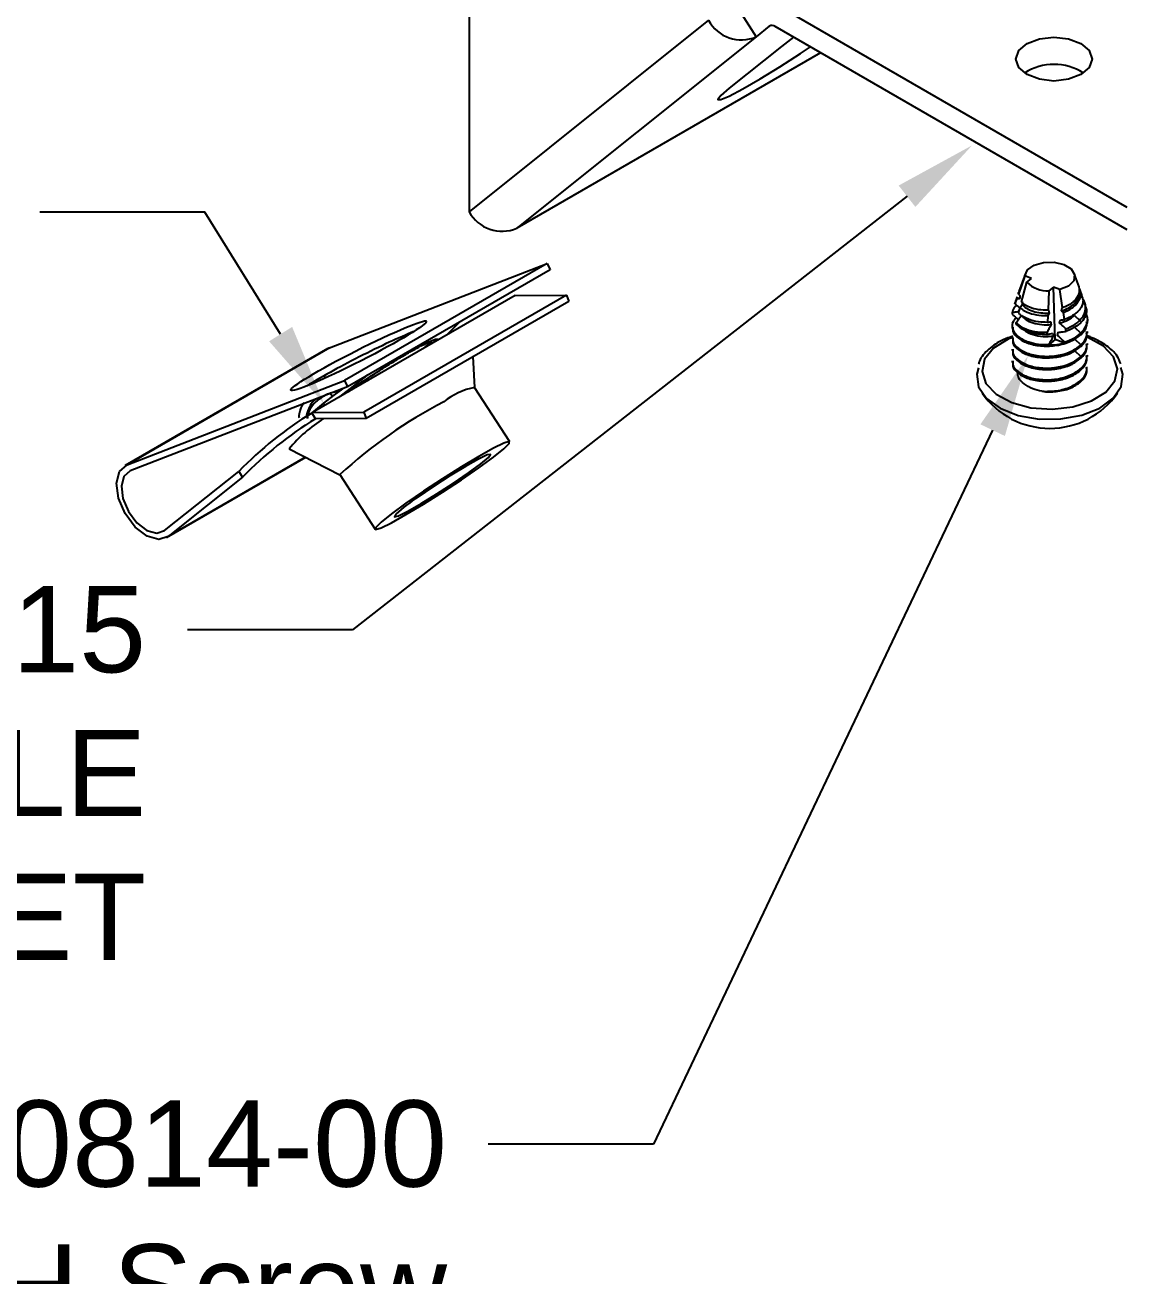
# Model space of a CAD drawing. Extents: x -0.9 to 11.7, y -14.6 to 0.
# Drawn here: x 4.133 to 6.532, y -8.147 to -5.421 of the extents above; entities that cross this region are included whole.
import ezdxf
from ezdxf import colors
from ezdxf.entities.mleader import LeaderData, LeaderLine
from ezdxf.math import Vec2, Vec3

# ---------------------------------------------------------------- set-up
doc = ezdxf.new("R2010")
doc.units = 0
doc.header["$LTSCALE"] = 0.5
doc.header["$MEASUREMENT"] = 0
for name, color, linetype in [('FAB DWG', 221, 'CONTINUOUS'), ('Hardware', 242, 'CONTINUOUS'), ('Mounting', 4, 'CONTINUOUS')]:
    doc.layers.add(name, color=color, linetype=linetype)
doc.styles.get("Standard").update_dxf_attribs({"font": 'arial.ttf'})

msp = doc.modelspace()

# ---------------------------------------------------------------- linework, layer by layer
at = {"layer": 'Hardware', "linetype": 'Continuous', "lineweight": 25, "transparency": 16777216}
for p, q in [((4.7977, -6.1238), (5.2718, -5.9405)), ((5.2718, -5.9405), (4.8298, -6.1955)), ((5.2718, -5.9405), (5.2786, -5.9538)), ((5.2786, -5.9538), (4.8366, -6.2089)), ((6.3138, -5.9673), (6.2997, -6.0069)), ((6.3149, -5.9622), (6.3009, -6.0017)), ((6.3281, -5.9729), (6.3138, -5.9673)), ((6.432, -5.9914), (6.4217, -5.9622)), ((6.3067, -6.0242), (6.3184, -5.9812)), ((6.3184, -5.9812), (6.3281, -5.9729)), ((6.376, -5.9916), (6.3663, -5.9999)), ((6.3801, -6.106), (6.376, -5.9916)), ((6.3903, -5.9972), (6.376, -5.9916)), ((6.3962, -6.0367), (6.3903, -5.9972)), ((6.4389, -6.0108), (6.4338, -5.9964)), ((5.202, -6.01), (4.7601, -6.2651)), ((5.3143, -6.0091), (4.8724, -6.2642)), ((5.3191, -6.0228), (4.8772, -6.2779)), ((5.202, -6.01), (5.3143, -6.0091)), ((5.3143, -6.0091), (5.3191, -6.0228)), ((6.2957, -6.0182), (6.2922, -6.0282)), ((6.2969, -6.013), (6.2934, -6.0227)), ((6.2977, -6.0133), (6.2957, -6.0182)), ((6.2997, -6.0069), (6.3032, -6.0099)), ((6.3663, -5.9999), (6.3644, -6.0422)), ((6.4315, -6.0079), (6.4225, -6.0214)), ((6.4334, -6.009), (6.4334, -5.9989)), ((6.3001, -6.0483), (6.3034, -6.0363)), ((6.3668, -6.0484), (6.3639, -6.0537)), ((6.3644, -6.0422), (6.3656, -6.042)), ((6.3978, -6.047), (6.394, -6.0435)), ((6.3951, -6.0368), (6.3962, -6.0367)), ((6.4001, -6.0623), (6.3978, -6.047)), ((6.4221, -6.0278), (6.4248, -6.0304)), ((6.4463, -6.0318), (6.4442, -6.0257)), ((6.2863, -6.0761), (6.2863, -6.0793)), ((6.2945, -6.0694), (6.3068, -6.079)), ((6.3639, -6.0537), (6.3633, -6.0686)), ((6.4221, -6.0533), (6.4336, -6.0643)), ((6.4221, -6.0789), (6.4361, -6.0923)), ((6.4503, -6.0665), (6.4503, -6.0633)), ((6.2863, -6.1016), (6.2863, -6.1048)), ((6.3623, -6.0903), (6.3621, -6.0949)), ((6.3621, -6.0949), (6.3621, -6.0949)), ((6.3801, -6.106), (6.3662, -6.1178)), ((6.4006, -6.114), (6.3801, -6.106)), ((6.4039, -6.0881), (6.4031, -6.0827)), ((6.4221, -6.1044), (6.4361, -6.1178)), ((6.4503, -6.092), (6.4503, -6.0888)), ((4.7935, -6.1258), (4.3516, -6.3809)), ((4.7977, -6.1238), (4.3558, -6.3788)), ((4.7935, -6.1258), (4.7977, -6.1238)), ((6.2863, -6.1271), (6.2863, -6.1303)), ((6.4221, -6.1299), (6.4361, -6.1433)), ((6.4503, -6.1176), (6.4503, -6.1144)), ((5.114, -6.2106), (5.1106, -6.1431)), ((6.2863, -6.1526), (6.2863, -6.1558)), ((6.4503, -6.1431), (6.4503, -6.1399)), ((4.7862, -6.1848), (4.7872, -6.1905)), ((4.3558, -6.3788), (4.8298, -6.1955)), ((4.8366, -6.2089), (4.3626, -6.3922)), ((4.8298, -6.1955), (4.8366, -6.2089)), ((5.1906, -6.3291), (5.1138, -6.2104)), ((4.7845, -6.2447), (4.7578, -6.2668)), ((4.7587, -6.2662), (4.7601, -6.2651)), ((4.7587, -6.2662), (4.7668, -6.2787)), ((4.7601, -6.2651), (4.8724, -6.2642)), ((4.7845, -6.2447), (4.7875, -6.2493)), ((4.8724, -6.2642), (4.8772, -6.2779)), ((4.7312, -6.2798), (4.7312, -6.2798)), ((4.8772, -6.2779), (4.7668, -6.2787)), ((4.7094, -6.3442), (4.8201, -6.4007)), ((4.4421, -6.5378), (4.7455, -6.3627)), ((4.7452, -6.3625), (4.4459, -6.5352)), ((4.4378, -6.5226), (4.5996, -6.3933)), ((4.6077, -6.4059), (4.4459, -6.5352)), ((4.5996, -6.3933), (4.6077, -6.4059)), ((4.8199, -6.4005), (4.8967, -6.5192))]:
    msp.add_line(p, q, dxfattribs=at)
at = {"layer": 'Hardware', "linetype": 'Continuous', "lineweight": 25, "transparency": 16777216, "flags": 128}
for points in [[(6.3138, -5.9673), (6.3195, -5.9544), (6.3339, -5.944), (6.3545, -5.938), (6.3775, -5.9375), (6.3989, -5.9424), (6.4148, -5.952), (6.4224, -5.9646), (6.4203, -5.9778), (6.4089, -5.9894), (6.3903, -5.9972)], [(5.0531, -6.096), (5.0615, -6.0876), (5.0748, -6.0742), (5.0814, -6.0676)], [(6.2875, -6.1011), (6.2775, -6.1052), (6.2458, -6.1247), (6.2261, -6.1489), (6.2204, -6.1754), (6.2291, -6.2016), (6.2515, -6.225), (6.2852, -6.2433), (6.3271, -6.2546), (6.3731, -6.258), (6.4185, -6.2529), (6.4591, -6.24), (6.4907, -6.2205), (6.5104, -6.1963), (6.5161, -6.1698), (6.5074, -6.1436), (6.4851, -6.1202), (6.4513, -6.1019)], [(4.8801, -6.1838), (4.8789, -6.1847), (4.8492, -6.2075), (4.8196, -6.2302), (4.8171, -6.2322)], [(6.2128, -6.1677), (6.2092, -6.1816), (6.2129, -6.209), (6.2304, -6.2345), (6.2601, -6.2559), (6.2994, -6.2713), (6.3449, -6.2793), (6.3924, -6.2792), (6.4378, -6.2711), (6.477, -6.2556), (6.5066, -6.2341), (6.5238, -6.2085), (6.5273, -6.1812), (6.5235, -6.1672)], [(4.8255, -6.2132), (4.8071, -6.2273), (4.7845, -6.2447)], [(4.7994, -6.2233), (4.8009, -6.226), (4.8034, -6.2302)], [(4.9641, -6.4877), (5.0022, -6.465), (5.0436, -6.439), (5.0851, -6.4118), (5.1232, -6.3856), (5.1548, -6.3625), (5.1775, -6.3444), (5.1893, -6.3328), (5.1893, -6.3286), (5.1775, -6.3321), (5.1548, -6.3431), (5.1232, -6.3606), (5.0851, -6.3833), (5.0437, -6.4093), (5.0022, -6.4365), (4.9641, -6.4627), (4.9325, -6.4858), (4.9099, -6.5039), (4.8981, -6.5155), (4.898, -6.5198), (4.9098, -6.5163), (4.9325, -6.5053), (4.9641, -6.4877)], [(4.4459, -6.5352), (4.4252, -6.542), (4.3996, -6.5348), (4.3736, -6.5148), (4.3515, -6.4854), (4.3371, -6.4515), (4.3329, -6.419), (4.3395, -6.3933), (4.3558, -6.3788)], [(4.9423, -6.4865), (4.9389, -6.4923), (4.9478, -6.4901), (4.968, -6.4801), (4.9971, -6.4636), (5.0316, -6.4425), (5.0676, -6.4192), (5.1007, -6.3964), (5.1272, -6.377), (5.1438, -6.3631), (5.1487, -6.3564), (5.1412, -6.3576), (5.1223, -6.3667), (5.0941, -6.3825), (5.06, -6.4032), (5.024, -6.4264), (4.9903, -6.4493)], [(4.3626, -6.3922), (4.349, -6.4043), (4.3435, -6.4257), (4.347, -6.4528), (4.359, -6.4811), (4.3774, -6.5056), (4.3991, -6.5223), (4.4205, -6.5283), (4.4378, -6.5226)]]:
    msp.add_lwpolyline(points, dxfattribs=at)
at = {"layer": 'Hardware', "linetype": 'Continuous', "lineweight": 25, "transparency": 16777216}
for centre, radius, start, end in [((6.3633, -5.937), 0.063, 224.5631, 272.6955), ((6.411, -5.999), 0.0223, 336.2735, 19.7425), ((6.3643, -5.9831), 0.1118, 239.0827, 268.9145), ((6.3685, -5.982), 0.1358, 268.996, 283.6435), ((5.1427, -6.3603), 0.1526, 100.9169, 129.1297), ((6.3683, -6.0866), 0.1334, 262.5836, 289.5865), ((5.5213, -7.161), 1.0345, 117.3234, 132.6827), ((6.3683, -6.119), 0.1806, 215.0831, 324.9169), ((5.1859, -6.9639), 0.8181, 121.4829, 135.782), ((5.1941, -6.9764), 0.8181, 121.4829, 135.782), ((4.9511, -6.5444), 0.3138, 122.1147, 140.367), ((5.2297, -6.808), 0.4313, 123.7153, 131.7864)]:
    msp.add_arc(centre, radius, start, end, dxfattribs=at)
for centre, major_axis, ratio, start_param, end_param in [((6.3683, -5.7762), (0.0345, 0.4644), 0.11879, 2.106865, 2.124296), ((6.3683, -5.7762), (0.0568, 0.413), 0.076924, 2.224563, 2.242331), ((6.3683, -5.7762), (0.0435, 0.5851), 0.11879, 2.061924, 2.068646), ((6.3683, -5.7762), (-0.0516, 0.455), 0.087058, 2.184743, 2.202005), ((6.3683, -5.7762), (0.0345, 0.4644), 0.11879, 4.107927, 4.125516), ((6.3683, -5.7762), (0.0716, 0.5203), 0.076924, 2.179959, 2.186779), ((6.3683, -5.7762), (-0.0516, 0.455), 0.087058, 2.254986, 2.273088), ((6.3683, -5.7762), (0.0345, 0.4644), 0.11879, 4.035415, 4.053894), ((4.8691, -6.1542), (0.1479, 0.0752), 0.073492, 0.676467, 2.48041), ((4.891, -6.1882), (0.1378, 0.0908), 0.083032, 5.64486, 5.940265), ((6.3683, -5.7762), (-0.0516, 0.455), 0.087058, 2.328929, 2.348117), ((6.3683, -5.7762), (0.0345, 0.4644), 0.11879, 3.958698, 3.978337), ((6.3683, -5.7762), (-0.0651, 0.5733), 0.087058, 2.197793, 2.199315), ((6.3683, -5.7762), (0.0435, 0.5851), 0.11879, 4.105801, 4.111201)]:
    msp.add_ellipse(centre, major_axis=major_axis, ratio=ratio, start_param=start_param, end_param=end_param, dxfattribs=at)
msp.add_ellipse((4.8608, -6.1415), major_axis=(0.1479, 0.0752), ratio=0.073492, dxfattribs=at)
for points, knots in [([(6.4248, -6.0304), (6.4281, -6.0261), (6.4349, -6.0174), (6.437, -6.0052), (6.4339, -5.9986), (6.433, -5.9967)], [0, 0, 0, 0, 0.410283, 0.832713, 1, 1, 1, 1]), ([(6.2922, -6.0282), (6.2922, -6.0276), (6.2924, -6.0258), (6.2934, -6.0242), (6.2942, -6.023)], [0, 0, 0, 0, 0.303953, 1, 1, 1, 1]), ([(6.3032, -6.0169), (6.3018, -6.0171), (6.2993, -6.0175), (6.2968, -6.018), (6.2957, -6.0182)], [0, 0, 0, 0, 0.553329, 1, 1, 1, 1]), ([(6.2997, -6.0069), (6.2998, -6.0058), (6.2998, -6.0041), (6.3009, -6.0025), (6.3013, -6.0019)], [0, 0, 0, 0, 0.597927, 1, 1, 1, 1]), ([(6.3644, -6.0422), (6.3575, -6.042), (6.343, -6.0417), (6.3235, -6.0362), (6.312, -6.0296), (6.3076, -6.0251), (6.3067, -6.0242)], [0, 0, 0, 0, 0.2892147, 0.6028235, 0.9172916, 1, 1, 1, 1]), ([(6.4225, -6.0214), (6.4179, -6.0251), (6.4105, -6.0312), (6.4001, -6.0352), (6.3962, -6.0367)], [0, 0, 0, 0, 0.625129, 1, 1, 1, 1]), ([(6.4221, -6.0278), (6.4265, -6.023), (6.4331, -6.0156), (6.4323, -6.0074), (6.4321, -6.0046)], [0, 0, 0, 0, 0.662158, 1, 1, 1, 1]), ([(6.4381, -6.011), (6.4392, -6.0144), (6.4422, -6.0227), (6.4382, -6.0351), (6.4315, -6.0427), (6.4288, -6.0458)], [0, 0, 0, 0, 0.283174, 0.705394, 1, 1, 1, 1]), ([(6.4336, -6.0643), (6.4371, -6.0601), (6.4449, -6.0509), (6.447, -6.0349), (6.445, -6.0228), (6.44, -6.0177), (6.4397, -6.0174)], [0, 0, 0, 0, 0.289061, 0.634043, 0.979457, 1, 1, 1, 1]), ([(6.2864, -6.0511), (6.2878, -6.0524), (6.2907, -6.0549), (6.295, -6.0587), (6.298, -6.0611), (6.2995, -6.0624)], [0, 0, 0, 0, 0.328016, 0.656035, 1, 1, 1, 1]), ([(6.2957, -6.0313), (6.2939, -6.033), (6.2886, -6.038), (6.2873, -6.0438), (6.2865, -6.0476)], [0, 0, 0, 0, 0.3290711, 1, 1, 1, 1]), ([(6.3009, -6.0452), (6.2989, -6.0455), (6.2955, -6.046), (6.2907, -6.0469), (6.2879, -6.0474), (6.2865, -6.0476)], [0, 0, 0, 0, 0.417151, 0.708574, 1, 1, 1, 1]), ([(6.2922, -6.0282), (6.2933, -6.0292), (6.2969, -6.0324), (6.3005, -6.0354), (6.303, -6.0376)], [0, 0, 0, 0, 0.311744, 1, 1, 1, 1]), ([(6.3633, -6.0686), (6.3566, -6.0684), (6.3417, -6.0679), (6.3206, -6.0624), (6.3068, -6.0549), (6.3014, -6.0497), (6.3001, -6.0483)], [0, 0, 0, 0, 0.252713, 0.571095, 0.890838, 1, 1, 1, 1]), ([(6.3034, -6.0363), (6.3038, -6.0356), (6.3054, -6.0334), (6.307, -6.0312), (6.3081, -6.0297)], [0, 0, 0, 0, 0.302927, 1, 1, 1, 1]), ([(6.3034, -6.0363), (6.3056, -6.0382), (6.3119, -6.0437), (6.3275, -6.0503), (6.3468, -6.0538), (6.3593, -6.0537), (6.3639, -6.0537)], [0, 0, 0, 0, 0.17859, 0.499536, 0.816877, 1, 1, 1, 1]), ([(6.3081, -6.0297), (6.3109, -6.0326), (6.3167, -6.0384), (6.3312, -6.0446), (6.3483, -6.0483), (6.3607, -6.0483), (6.3668, -6.0484)], [0, 0, 0, 0, 0.2476686, 0.5055225, 0.7576665, 1, 1, 1, 1]), ([(6.394, -6.0435), (6.3996, -6.0414), (6.4107, -6.0373), (6.4184, -6.0309), (6.4221, -6.0278)], [0, 0, 0, 0, 0.508709, 1, 1, 1, 1]), ([(6.3978, -6.047), (6.4042, -6.0442), (6.4148, -6.0395), (6.422, -6.033), (6.4248, -6.0304)], [0, 0, 0, 0, 0.6080917, 1, 1, 1, 1]), ([(6.4288, -6.0458), (6.4242, -6.0495), (6.4162, -6.0561), (6.4049, -6.0605), (6.4001, -6.0623)], [0, 0, 0, 0, 0.56887, 1, 1, 1, 1]), ([(6.4453, -6.0321), (6.4466, -6.0352), (6.45, -6.0437), (6.4462, -6.0574), (6.4385, -6.0662), (6.4351, -6.0702)], [0, 0, 0, 0, 0.240366, 0.662643, 1, 1, 1, 1]), ([(6.4361, -6.0923), (6.4409, -6.0864), (6.4506, -6.0743), (6.4524, -6.0584), (6.4472, -6.0509), (6.4463, -6.0497)], [0, 0, 0, 0, 0.449384, 0.910592, 1, 1, 1, 1]), ([(6.295, -6.0586), (6.2923, -6.0614), (6.2848, -6.0694), (6.286, -6.0844), (6.2979, -6.1005), (6.319, -6.1112), (6.3429, -6.1168), (6.3584, -6.117), (6.366, -6.1171)], [0, 0, 0, 0, 0.111679, 0.314637, 0.509549, 0.710743, 0.858211, 1, 1, 1, 1]), ([(6.2879, -6.0793), (6.2876, -6.0821), (6.2866, -6.0904), (6.2985, -6.1037), (6.3209, -6.1155), (6.3514, -6.1212), (6.384, -6.1198), (6.415, -6.1112), (6.4292, -6.1007), (6.4361, -6.0955)], [0, 0, 0, 0, 0.076242, 0.227176, 0.382973, 0.53877, 0.689703, 0.846866, 1, 1, 1, 1]), ([(6.2943, -6.0723), (6.2978, -6.0756), (6.305, -6.0822), (6.3217, -6.0893), (6.3411, -6.094), (6.3552, -6.0946), (6.3621, -6.0949)], [0, 0, 0, 0, 0.247631, 0.504277, 0.756424, 1, 1, 1, 1]), ([(6.2945, -6.0694), (6.2955, -6.068), (6.2975, -6.0652), (6.3014, -6.0597), (6.3044, -6.0556), (6.3064, -6.053)], [0, 0, 0, 0, 0.252417, 0.504835, 1, 1, 1, 1]), ([(6.3064, -6.053), (6.3092, -6.0563), (6.3149, -6.0631), (6.331, -6.0702), (6.3505, -6.0742), (6.3645, -6.0738), (6.3714, -6.0736)], [0, 0, 0, 0, 0.24779, 0.505775, 0.75792, 1, 1, 1, 1]), ([(6.3068, -6.079), (6.3137, -6.082), (6.3275, -6.0879), (6.3481, -6.0904), (6.3598, -6.0903), (6.3623, -6.0903)], [0, 0, 0, 0, 0.438042, 0.8761, 1, 1, 1, 1]), ([(6.3714, -6.0736), (6.3698, -6.0766), (6.3673, -6.0811), (6.3643, -6.0867), (6.3629, -6.0892), (6.3623, -6.0903)], [0, 0, 0, 0, 0.541105, 0.811676, 1, 1, 1, 1]), ([(6.3633, -6.0686), (6.3643, -6.0684), (6.3666, -6.068), (6.3689, -6.0676), (6.3702, -6.0673)], [0, 0, 0, 0, 0.429588, 1, 1, 1, 1]), ([(6.3896, -6.0704), (6.3962, -6.0682), (6.409, -6.064), (6.4178, -6.0569), (6.4221, -6.0533)], [0, 0, 0, 0, 0.50834, 1, 1, 1, 1]), ([(6.4031, -6.0827), (6.4025, -6.0821), (6.4005, -6.0803), (6.3961, -6.0761), (6.3922, -6.0726), (6.3896, -6.0704)], [0, 0, 0, 0, 0.14554, 0.437363, 1, 1, 1, 1]), ([(6.3908, -6.0637), (6.3927, -6.0634), (6.3958, -6.063), (6.3989, -6.0625), (6.4001, -6.0623)], [0, 0, 0, 0, 0.609568, 1, 1, 1, 1]), ([(6.4031, -6.0827), (6.4045, -6.0822), (6.4138, -6.0786), (6.4247, -6.0725), (6.4317, -6.066), (6.4336, -6.0643)], [0, 0, 0, 0, 0.115809, 0.765213, 1, 1, 1, 1]), ([(6.4351, -6.0702), (6.4294, -6.0747), (6.4205, -6.0818), (6.4082, -6.0864), (6.4039, -6.0881)], [0, 0, 0, 0, 0.649225, 1, 1, 1, 1]), ([(6.4361, -6.0955), (6.4416, -6.0895), (6.45, -6.0804), (6.449, -6.0701), (6.4486, -6.0665)], [0, 0, 0, 0, 0.654264, 1, 1, 1, 1]), ([(4.8357, -6.2214), (4.8443, -6.2154), (4.8616, -6.2032), (4.8896, -6.1845), (4.9177, -6.1663), (4.9451, -6.1493), (4.9703, -6.1344), (4.9926, -6.1219), (5.0109, -6.1125), (5.0244, -6.1067), (5.0323, -6.1044), (5.0333, -6.1056), (5.0337, -6.1062)], [0, 0, 0, 0, 0.102774, 0.205886, 0.309059, 0.412167, 0.515338, 0.618445, 0.721617, 0.824726, 0.927901, 1, 1, 1, 1]), ([(6.2879, -6.0988), (6.2805, -6.1012), (6.2597, -6.1081), (6.2344, -6.1266), (6.2165, -6.1452), (6.2135, -6.1574), (6.213, -6.1595)], [0, 0, 0, 0, 0.2005884, 0.5597864, 0.9214503, 1, 1, 1, 1]), ([(6.2879, -6.1016), (6.2876, -6.1044), (6.2866, -6.1127), (6.2985, -6.126), (6.3209, -6.1379), (6.3514, -6.1435), (6.384, -6.1422), (6.415, -6.1336), (6.4292, -6.123), (6.4361, -6.1178)], [0, 0, 0, 0, 0.076242, 0.227176, 0.382973, 0.53877, 0.689703, 0.846866, 1, 1, 1, 1]), ([(6.2879, -6.1048), (6.2876, -6.1076), (6.2866, -6.1159), (6.2985, -6.1292), (6.3209, -6.141), (6.3514, -6.1467), (6.384, -6.1454), (6.415, -6.1368), (6.4292, -6.1262), (6.4361, -6.121)], [0, 0, 0, 0, 0.076242, 0.227176, 0.382973, 0.53877, 0.689703, 0.846866, 1, 1, 1, 1]), ([(6.3126, -6.0846), (6.3132, -6.0854), (6.3169, -6.09), (6.3311, -6.0957), (6.3528, -6.1002), (6.3685, -6.0991), (6.3763, -6.0986)], [0, 0, 0, 0, 0.064926, 0.38546, 0.698434, 1, 1, 1, 1]), ([(6.3621, -6.0949), (6.3632, -6.0947), (6.3653, -6.0944), (6.3696, -6.0936), (6.3729, -6.0929), (6.375, -6.0923)], [0, 0, 0, 0, 0.249848, 0.499699, 1, 1, 1, 1]), ([(6.3763, -6.0986), (6.3745, -6.1016), (6.372, -6.1063), (6.3686, -6.1125), (6.3669, -6.1156), (6.366, -6.1171)], [0, 0, 0, 0, 0.499961, 0.749977, 1, 1, 1, 1]), ([(6.401, -6.1114), (6.3997, -6.1102), (6.3964, -6.1072), (6.391, -6.1023), (6.3869, -6.0988), (6.3849, -6.097)], [0, 0, 0, 0, 0.246446, 0.623126, 1, 1, 1, 1]), ([(6.3861, -6.0904), (6.3892, -6.09), (6.3938, -6.0895), (6.3998, -6.0887), (6.4026, -6.0882), (6.4039, -6.0881)], [0, 0, 0, 0, 0.51844, 0.777745, 1, 1, 1, 1]), ([(6.401, -6.1114), (6.408, -6.1089), (6.4218, -6.1039), (6.4314, -6.0961), (6.4361, -6.0923)], [0, 0, 0, 0, 0.508679, 1, 1, 1, 1]), ([(6.4361, -6.1178), (6.4416, -6.1118), (6.45, -6.1027), (6.449, -6.0924), (6.4486, -6.0888)], [0, 0, 0, 0, 0.654264, 1, 1, 1, 1]), ([(6.4361, -6.121), (6.4416, -6.115), (6.45, -6.1059), (6.449, -6.0956), (6.4486, -6.092)], [0, 0, 0, 0, 0.654264, 1, 1, 1, 1]), ([(6.5231, -6.1591), (6.5208, -6.1533), (6.5147, -6.1385), (6.4929, -6.1188), (6.4706, -6.1064), (6.4546, -6.0998), (6.4501, -6.0984), (6.447, -6.0974)], [0, 0, 0, 0, 0.215585, 0.546434, 0.880774, 0.919383, 1, 1, 1, 1]), ([(6.2879, -6.1271), (6.2876, -6.1299), (6.2866, -6.1382), (6.2985, -6.1515), (6.3209, -6.1634), (6.3514, -6.1691), (6.384, -6.1677), (6.415, -6.1591), (6.4292, -6.1486), (6.4361, -6.1433)], [0, 0, 0, 0, 0.076242, 0.227176, 0.382973, 0.53877, 0.689703, 0.846866, 1, 1, 1, 1]), ([(6.2879, -6.1303), (6.2876, -6.1331), (6.2866, -6.1414), (6.2985, -6.1547), (6.3209, -6.1666), (6.3514, -6.1723), (6.384, -6.1709), (6.415, -6.1623), (6.4292, -6.1517), (6.4361, -6.1465)], [0, 0, 0, 0, 0.076242, 0.227176, 0.382973, 0.53877, 0.689703, 0.846866, 1, 1, 1, 1]), ([(6.4361, -6.1433), (6.4416, -6.1374), (6.45, -6.1282), (6.449, -6.1179), (6.4486, -6.1144)], [0, 0, 0, 0, 0.654264, 1, 1, 1, 1]), ([(6.4361, -6.1465), (6.4416, -6.1406), (6.45, -6.1314), (6.449, -6.1211), (6.4486, -6.1175)], [0, 0, 0, 0, 0.654264, 1, 1, 1, 1]), ([(6.2879, -6.1526), (6.2876, -6.1554), (6.2866, -6.1637), (6.2985, -6.1771), (6.3209, -6.1889), (6.3513, -6.1946), (6.3841, -6.1933), (6.4146, -6.1844), (6.4375, -6.1695), (6.4498, -6.1537), (6.4489, -6.1434), (6.4486, -6.1399)], [0, 0, 0, 0, 0.061782, 0.184089, 0.310337, 0.436585, 0.558892, 0.686247, 0.810337, 0.934427, 1, 1, 1, 1]), ([(6.2879, -6.1558), (6.2876, -6.1586), (6.2866, -6.1669), (6.2985, -6.1802), (6.3209, -6.1921), (6.3513, -6.1978), (6.3841, -6.1965), (6.4146, -6.1876), (6.4375, -6.1727), (6.4498, -6.1569), (6.4489, -6.1466), (6.4486, -6.1431)], [0, 0, 0, 0, 0.061782, 0.184089, 0.310337, 0.436585, 0.558892, 0.686247, 0.810337, 0.934427, 1, 1, 1, 1]), ([(6.3511, -6.2189), (6.3442, -6.2172), (6.3292, -6.2136), (6.3113, -6.2033), (6.2992, -6.1906), (6.2986, -6.1816), (6.2983, -6.1777)], [0, 0, 0, 0, 0.232817, 0.510296, 0.787177, 1, 1, 1, 1]), ([(6.3511, -6.2189), (6.3619, -6.219), (6.3837, -6.2192), (6.4147, -6.2099), (6.4375, -6.1951), (6.4498, -6.1792), (6.4489, -6.1689), (6.4486, -6.1654)], [0, 0, 0, 0, 0.222392, 0.4469, 0.665652, 0.884404, 1, 1, 1, 1]), ([(6.413, -6.2123), (6.4213, -6.2077), (6.4377, -6.1987), (6.4498, -6.1823), (6.4489, -6.1721), (6.4486, -6.1686)], [0, 0, 0, 0, 0.400573, 0.792757, 1, 1, 1, 1]), ([(4.8735, -6.1954), (4.8747, -6.1954), (4.8775, -6.1953), (4.8802, -6.195), (4.8817, -6.1948)], [0, 0, 0, 0, 0.437388, 1, 1, 1, 1]), ([(4.7318, -6.2768), (4.7315, -6.2754), (4.7302, -6.2684), (4.7352, -6.2548), (4.7411, -6.2452), (4.7423, -6.2433)], [0, 0, 0, 0, 0.170662, 0.835392, 1, 1, 1, 1]), ([(4.7695, -6.2348), (4.7693, -6.2349), (4.7591, -6.2411), (4.7513, -6.2569), (4.7466, -6.2714), (4.7475, -6.2748), (4.7475, -6.275)], [0, 0, 0, 0, 0.010165, 0.590285, 0.980287, 1, 1, 1, 1]), ([(4.8179, -6.219), (4.8138, -6.2197), (4.8003, -6.2219), (4.7814, -6.2303), (4.7629, -6.2447), (4.751, -6.263), (4.7495, -6.2738), (4.7488, -6.2791)], [0, 0, 0, 0, 0.100233, 0.325141, 0.55035, 0.775512, 1, 1, 1, 1])]:
    msp.add_open_spline(points, degree=3, knots=knots, dxfattribs=at)
at = {"layer": 'Mounting', "linetype": 'Continuous', "transparency": 16777216}
for p, q in [((5.1018, -5.3053), (5.1018, -5.8275)), ((5.6956, -5.396), (5.728, -5.4461)), ((6.5372, -5.8183), (5.7692, -5.375)), ((5.6239, -5.4102), (5.1018, -5.8275)), ((5.7564, -5.4234), (5.728, -5.4461)), ((5.7585, -5.4222), (5.7564, -5.4234)), ((6.5372, -5.8671), (5.7692, -5.4239)), ((5.728, -5.4461), (5.206, -5.8633)), ((5.8094, -5.4471), (5.7828, -5.4673)), ((5.7828, -5.4673), (5.6692, -5.5581)), ((5.8683, -5.481), (5.206, -5.8633))]:
    msp.add_line(p, q, dxfattribs=at)
at = {"layer": 'Mounting', "linetype": 'Continuous', "transparency": 16777216, "flags": 128}
for points in [[(6.3187, -5.4608), (6.3456, -5.4504), (6.3774, -5.4468), (6.4092, -5.4504), (6.4361, -5.4608), (6.4541, -5.4763), (6.4604, -5.4947), (6.4541, -5.513), (6.4361, -5.5286), (6.4092, -5.5389), (6.3774, -5.5426), (6.3456, -5.5389), (6.3187, -5.5286), (6.3007, -5.513), (6.2944, -5.4947), (6.3007, -5.4763), (6.3187, -5.4608)], [(5.6692, -5.5581), (5.6506, -5.5742), (5.6442, -5.5828), (5.6506, -5.5832), (5.6692, -5.5753), (5.6986, -5.5599), (5.7363, -5.5381), (5.7793, -5.5118), (5.8242, -5.4829), (5.8462, -5.4683)]]:
    msp.add_lwpolyline(points, dxfattribs=at)
at = {"layer": 'Mounting', "linetype": 'Continuous', "transparency": 16777216}
for centre, radius, start, end in [((5.6955, -5.3714), 0.0815, 208.4738, 293.5706), ((5.7625, -5.4329), 0.0113, 53.1225, 122.4561), ((6.3774, -5.6248), 0.1184, 57.2833, 122.7167), ((5.1734, -5.7886), 0.0815, 208.4738, 293.5706)]:
    msp.add_arc(centre, radius, start, end, dxfattribs=at)

# ---------------------------------------------------------------- leaders
at = {"layer": 'FAB DWG', "ltscale": 0.5, "transparency": 16777216}
ml = msp.add_multileader_mtext('Standard', dxfattribs=at)
ml.set_content('BK01515\\P{\\A1;LS1-FEMALE\\PCONNECTING BRACKET}', color=256)
ml.set_leader_properties()
ml.build(insert=Vec2(0, 0))
ml.multileader.update_dxf_attribs({"dogleg_length": 0.234, "arrow_head_size": 0.18})
ctx = ml.context
ctx.base_point, ctx.char_height, ctx.arrow_head_size, ctx.landing_gap_size, ctx.plane_origin = Vec3(1.2468, -6.7389), 0.188, 0.18, 0.09, Vec3(-6.8524, -9.5336)
ctx.text_align_type = 2
notes = []
notes.append((ctx, [(1, (1, 1, 0), (4.8474, -6.7389), (-1, 0), 0.36, [(0, [(6.1987, -5.6829)], 0, [])])]))
ctx.mtext.insert, ctx.mtext.rotation, ctx.mtext.width, ctx.mtext.alignment, ctx.mtext.flow_direction = Vec3(4.3974, -6.6433), 6.283185, 5.009196, 3, 5
ml = msp.add_multileader_mtext('Standard', dxfattribs=at)
ml.set_content('HW00070\\PClip-On Nut', color=256)
ml.set_leader_properties()
ml.build(insert=Vec2(0, 0))
ml.multileader.update_dxf_attribs({"dogleg_length": 0.234, "arrow_head_size": 0.18})
ctx = ml.context
ctx.base_point, ctx.char_height, ctx.arrow_head_size, ctx.landing_gap_size, ctx.plane_origin = Vec3(2.6285, -5.8288), 0.188, 0.18, 0.09, Vec3(-11.759, -6.8162)
ctx.text_align_type = 2
notes.append((ctx, [(1, (1, 1, 0), (4.5254, -5.8288), (-1, 0), 0.36, [(0, [(4.786, -6.247)], 0, [])])]))
ctx.mtext.insert, ctx.mtext.rotation, ctx.mtext.width, ctx.mtext.alignment, ctx.mtext.flow_direction = Vec3(4.0754, -5.7087), 6.283185, 5.009196, 3, 5
ml = msp.add_multileader_mtext('Standard', dxfattribs=at)
ml.set_content("\\A1;HW00814-00 \\P8 x 1/4'' Type F Phillips PH Screw", color=256)
ml.set_leader_properties()
ml.build(insert=Vec2(0, 0))
ml.multileader.update_dxf_attribs({"dogleg_length": 0.2669, "arrow_head_size": 0.18})
ctx = ml.context
ctx.base_point, ctx.char_height, ctx.arrow_head_size, ctx.landing_gap_size, ctx.plane_origin = Vec3(1.8738, -7.8599), 0.188, 0.18, 0.09, Vec3(5.6197, -8.3381)
ctx.text_align_type = 2
notes.append((ctx, [(0, (1, 1, 0), (5.5037, -7.8599), (-1, 0), 0.36, [(0, [(6.3209, -6.141)], 0, [])])]))
ctx.mtext.insert, ctx.mtext.rotation, ctx.mtext.width, ctx.mtext.alignment, ctx.mtext.flow_direction = Vec3(5.0537, -7.7643), 6.283185, 3.752964, 3, 5
for ctx, leaders in notes:
    for number, flags, end, landing, length, lines in leaders:
        leader = LeaderData()
        leader.index, (leader.has_last_leader_line, leader.has_dogleg_vector, leader.attachment_direction) = number, flags
        leader.last_leader_point, leader.dogleg_vector, leader.dogleg_length = Vec3(end), Vec3(landing), length
        for number, points, colour, breaks in lines:
            line = LeaderLine()
            line.index, line.vertices, line.color, line.breaks = number, Vec3.list(points), colors.encode_raw_color(colour), breaks
            leader.lines.append(line)
        ctx.leaders.append(leader)

doc.saveas('drawing.dxf')
